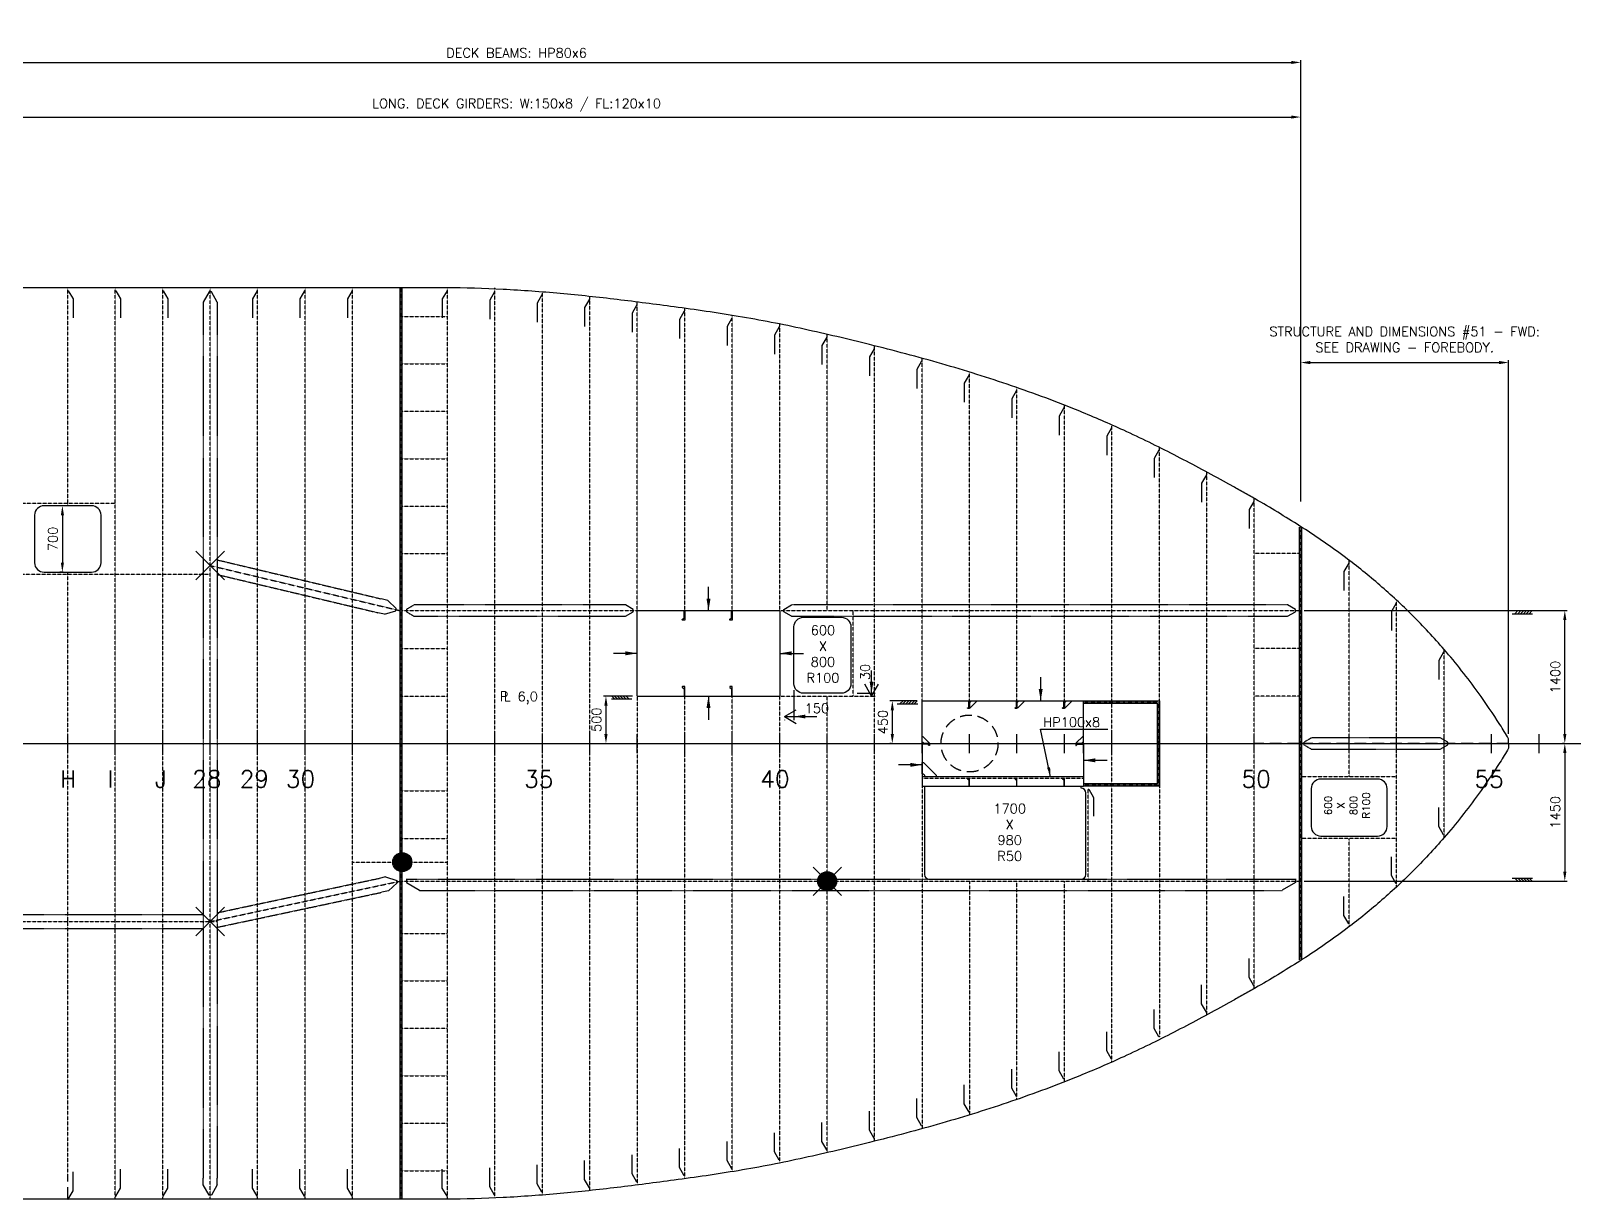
# Model space of a CAD drawing. Extents: x 53504 to 219407, y 25397 to 156081.
# Drawn here: x 107940 to 124189, y 115777 to 128084 of the extents above; entities that cross this region are included whole.
import ezdxf

# ---------------------------------------------------------------- set-up
doc = ezdxf.new("R2010")
doc.units = 0
doc.header["$LTSCALE"] = 250
for name, pattern in [('CENTER', [3, 2.5, -0.25, 0, -0.25]), ('DASHED', [0.75, 0.5, -0.25]), ('JERNB', [2, 1, -1]), ('PHANTOM', [2.1, 1.25, -0.2, 0.125, -0.2, 0.125, -0.2])]:
    doc.linetypes.add(name, pattern=pattern)
doc.layers.get('0').update_dxf_attribs({"linetype": 'CONTINUOUS'})
doc.layers.get('DEFPOINTS').update_dxf_attribs({"linetype": 'CONTINUOUS'})
for name, color, linetype in [('REV C3', 3, 'CONTINUOUS'), ('S0CE1', 1, 'CENTER'), ('S0CO1', 1, 'CONTINUOUS'), ('S0CO2', 2, 'CONTINUOUS'), ('S0CO5', 4, 'CONTINUOUS'), ('S0DA1', 1, 'DASHED'), ('S0DA3', 3, 'DASHED'), ('S0DIM', 2, 'CONTINUOUS'), ('S0PH1', 1, 'PHANTOM'), ('S0TX2', 2, 'CONTINUOUS'), ('S0TX3', 3, 'CONTINUOUS'), ('U0CO1', 1, 'CONTINUOUS')]:
    doc.layers.add(name, color=color, linetype=linetype)
doc.styles.add('18', font='romans', dxfattribs={"height": 180})
doc.styles.add('ROMANS', font='romans', dxfattribs={"height": 100})
doc.dimstyles.new('ROAR', dxfattribs={"dimscale": 0.4, "dimtxt": 150, "dimasz": 2.4, "dimexe": 100, "dimexo": 100, "dimgap": 400, "dimtad": 0, "dimdsep": 46, "dimtxsty": 'ROMANS', "dimblk1": 'PILB', "dimblk2": 'PILC', "dimsah": 1, "dimcen": 0, "dimclrd": 1, "dimclre": 1, "dimclrt": 2, "dimadec": 0, "dimazin": 0, "dimtfac": 1, "dimtmove": 2, "dimatfit": 3, "dimldrblk": 'PILB', "dimfxl": 100, "dimtvp": 100, "dimtolj": 1, "dimarcsym": 0})
doc.dimstyles.get("Standard").update_dxf_attribs({"dimscale": 50, "dimtxt": 2, "dimasz": 2, "dimexe": 0.5, "dimexo": 1, "dimgap": 1, "dimtad": 1, "dimdsep": 46, "dimtxsty": 'ROMANS', "dimcen": 1.5, "dimclrd": 1, "dimclre": 1, "dimclrt": 2, "dimazin": 2, "dimtfac": 1, "dimtmove": 2, "dimatfit": 3, "dimfxl": 1, "dimtvp": 100, "dimtolj": 1, "dimarcsym": 0})

# ---------------------------------------------------------------- blocks, each defined once
blk = doc.blocks.new('PLDIM2')
at = {"layer": 'S0TX2', "style": 'ROMANS'}
for s, p in [('P', (-19, 0)), ('L', (23, 0))]:
    blk.add_text(s, height=100, dxfattribs=at).set_placement(p)
blk.add_attdef('XX.X', (168, -1), '', height=100, dxfattribs=at)
blk = doc.blocks.new('PILL-O-U')
at = {"layer": 'S0TX2'}
h = blk.add_hatch(color=256, dxfattribs=at)
h.paths.add_polyline_path([(1, -1), (0, -1), (0, -100, 0.198881), (71, -71)])
h.paths.add_polyline_path([(0, -1), (-70, -71, 0.196266), (0, -100)])
h.paths.add_polyline_path([(0, -1), (0, 0), (-71, 71, 0.198912), (-100, 0, 0.201592), (-70, -71)])
h.paths.add_polyline_path([(0, 100, 0.198881), (-71, 71), (0, 0)])
h.paths.add_polyline_path([(71, 70, 0.201624), (0, 100), (0, 0), (1, -1)])
h.paths.add_polyline_path([(71, 70), (1, -1), (71, -71, 0.198912), (100, 0, 0.196235)])
at = {"layer": 'S0CO2'}
for p, q in [((151, -151), (-149, 149)), ((-149, -151), (151, 149))]:
    blk.add_line(p, q, dxfattribs=at)
blk.add_circle((0, 0), 100, dxfattribs=at)
blk = doc.blocks.new('snip')
at = {"color": 0, "linetype": 'ByBlock'}
for p, q in [((-75, -151), (-75, -221)), ((75, -151), (75, -221))]:
    blk.add_line(p, q, dxfattribs=at)
blk.add_lwpolyline([(75, -151), (13, -43), (-12, -43), (-75, -151)], dxfattribs=at)
blk = doc.blocks.new('*D109')
at = {"layer": 'DEFPOINTS', "color": 0, "transparency": 16777216}
for p in [(121319, 127752), (104795, 127200), (121319, 123078)]:
    blk.add_point(p, dxfattribs=at)
at = {"layer": 'S0TX2', "color": 1, "lineweight": -2, "transparency": 16777216}
for p, q in [((104795, 127250), (104795, 127777)), ((104895, 127752), (121219, 127752)), ((121319, 123128), (121319, 127777))]:
    blk.add_line(p, q, dxfattribs=at)
at = {"layer": 'S0TX2', "color": 1, "transparency": 16777216}
for points in [[(104895, 127768), (104895, 127735), (104795, 127752)], [(121219, 127768), (121219, 127735), (121319, 127752)]]:
    blk.add_solid(points, dxfattribs=at)
at = {"layer": 'S0TX2', "color": 2, "transparency": 16777216, "insert": (113057, 127852), "char_height": 100, "attachment_point": 5, "style": 'ROMANS'}
blk.add_mtext('\\A1;DECK BEAMS: HP80x6', dxfattribs=at)
blk = doc.blocks.new('HP80x7')
at = {"color": 0, "linetype": 'ByBlock'}
blk.add_lwpolyline([(17, -80, 0.773344), (19, -73), (8, -66, -0.267949), (6, -63), (6, 0), (0, 0), (0, -80), (17, -80)], format="xyb", dxfattribs=at)
blk = doc.blocks.new('HP100x7')
at = {"color": 0}
blk.add_lwpolyline([(0, 0), (0, -100), (20, -100, 0.767327), (24, -89), (10, -79, -0.267949), (7, -75), (7, 0)], format="xyb", close=True, dxfattribs=at)
blk = doc.blocks.new('SNIP-1')
at = {"color": 0, "linetype": 'PHANTOM'}
blk.add_lwpolyline([(0, 0), (0, -5), (87, -55), (287, -55)], dxfattribs=at)
blk = doc.blocks.new('KNE150')
at = {"layer": 'S0CO1', "color": 0}
blk.add_lwpolyline([(30, 0), (150, 0), (150, -15), (15, -150), (0, -150), (0, -30, 0.414214)], format="xyb", close=True, dxfattribs=at)
blk = doc.blocks.new('*D105')
at = {"layer": 'DEFPOINTS', "color": 0, "transparency": 16777216}
for p in [(121305, 121977), (124101, 121977), (124141, 120577)]:
    blk.add_point(p, dxfattribs=at)
at = {"layer": 'S0TX2', "color": 1, "lineweight": -2, "transparency": 16777216}
for p, q in [((121355, 121977), (124126, 121977)), ((124101, 120677), (124101, 121877)), ((124091, 120577), (124076, 120577))]:
    blk.add_line(p, q, dxfattribs=at)
at = {"layer": 'S0TX2', "color": 1, "transparency": 16777216}
for points in [[(124084, 121877), (124118, 121877), (124101, 121977)], [(124084, 120677), (124118, 120677), (124101, 120577)]]:
    blk.add_solid(points, dxfattribs=at)
at = {"layer": 'S0TX2', "color": 2, "transparency": 16777216, "insert": (124001, 121277), "char_height": 100, "attachment_point": 5, "rotation": 90, "style": 'ROMANS'}
blk.add_mtext('\\A1;1400', dxfattribs=at)
blk = doc.blocks.new('*D106')
at = {"layer": 'DEFPOINTS', "color": 0, "transparency": 16777216}
for p in [(121319, 127176), (104795, 126028), (121319, 125377)]:
    blk.add_point(p, dxfattribs=at)
at = {"layer": 'S0TX2', "color": 1, "lineweight": -2, "transparency": 16777216}
for p, q in [((104795, 126078), (104795, 127201)), ((104895, 127176), (121219, 127176)), ((121319, 125427), (121319, 127201))]:
    blk.add_line(p, q, dxfattribs=at)
at = {"layer": 'S0TX2', "color": 1, "transparency": 16777216}
for points in [[(104895, 127193), (104895, 127160), (104795, 127176)], [(121219, 127193), (121219, 127160), (121319, 127176)]]:
    blk.add_solid(points, dxfattribs=at)
at = {"layer": 'S0TX2', "color": 2, "transparency": 16777216, "insert": (113057, 127303), "char_height": 100, "attachment_point": 5, "style": 'ROMANS'}
blk.add_mtext('\\A1;LONG. DECK GIRDERS: W:150x8 / FL:120x10', dxfattribs=at)
blk = doc.blocks.new('*D108')
at = {"layer": 'DEFPOINTS', "color": 0, "transparency": 16777216}
for p in [(124141, 120577), (121305, 119127), (124101, 119127)]:
    blk.add_point(p, dxfattribs=at)
at = {"layer": 'S0TX2', "color": 1, "lineweight": -2, "transparency": 16777216}
for p, q in [((124091, 120577), (124076, 120577)), ((124101, 120477), (124101, 119227)), ((121355, 119127), (124126, 119127))]:
    blk.add_line(p, q, dxfattribs=at)
at = {"layer": 'S0TX2', "color": 1, "transparency": 16777216}
for points in [[(124084, 120477), (124118, 120477), (124101, 120577)], [(124084, 119227), (124118, 119227), (124101, 119127)]]:
    blk.add_solid(points, dxfattribs=at)
at = {"layer": 'S0TX2', "color": 2, "transparency": 16777216, "insert": (124001, 119852), "char_height": 100, "attachment_point": 5, "rotation": 90, "style": 'ROMANS'}
blk.add_mtext('\\A1;1450', dxfattribs=at)
blk = doc.blocks.new('PILC')
at = {"color": 1, "linetype": 'ByBlock'}
blk.add_line((0, 0), (-250, 0), dxfattribs=at)
blk.add_solid([(-125, 21), (-125, -21), (0, 0)], dxfattribs=at)
blk = doc.blocks.new('PILL-O')
at = {"layer": 'S0TX2'}
h = blk.add_hatch(color=256, dxfattribs=at)
h.paths.add_polyline_path([(1, -1), (0, -1), (0, -100, 0.198881), (71, -71)])
h.paths.add_polyline_path([(0, -1), (-70, -71, 0.196266), (0, -100)])
h.paths.add_polyline_path([(0, -1), (0, 0), (-71, 71, 0.198912), (-100, 0, 0.201592), (-70, -71)])
h.paths.add_polyline_path([(0, 100, 0.198881), (-71, 71), (0, 0)])
h.paths.add_polyline_path([(71, 70, 0.201624), (0, 100), (0, 0), (1, -1)])
h.paths.add_polyline_path([(71, 70), (1, -1), (71, -71, 0.198912), (100, 0, 0.196235)])
at = {"layer": 'S0CO2'}
blk.add_circle((0, 0), 100, dxfattribs=at)
blk = doc.blocks.new('*D100')
at = {"layer": 'DEFPOINTS', "color": 0, "transparency": 16777216}
for p in [(114329, 121077), (113999, 120577), (114008, 120577)]:
    blk.add_point(p, dxfattribs=at)
at = {"layer": 'S0DIM', "color": 1, "lineweight": -2, "transparency": 16777216}
for p, q in [((114279, 121077), (113974, 121077)), ((113999, 120977), (113999, 120677)), ((113958, 120577), (113974, 120577))]:
    blk.add_line(p, q, dxfattribs=at)
at = {"layer": 'S0DIM', "color": 1, "transparency": 16777216}
for points in [[(113982, 120977), (114016, 120977), (113999, 121077)], [(113982, 120677), (114016, 120677), (113999, 120577)]]:
    blk.add_solid(points, dxfattribs=at)
at = {"layer": 'S0DIM', "color": 2, "transparency": 16777216, "insert": (113899, 120827), "char_height": 100, "attachment_point": 5, "rotation": 90, "style": 'ROMANS'}
blk.add_mtext('\\A1;500', dxfattribs=at)
blk = doc.blocks.new('ST10011')
at = {"layer": 'S0CO1'}
for p, q in [((4.24, 0.65), (-0.08, 0.65)), ((0, 0), (0.65, 0.65)), ((0.6, 0), (1.25, 0.65)), ((1.2, 0), (1.85, 0.65)), ((1.8, 0), (2.45, 0.65)), ((2.4, 0), (3.05, 0.65)), ((3, 0), (3.65, 0.65))]:
    blk.add_line(p, q, dxfattribs=at)
blk = doc.blocks.new('*D101')
at = {"layer": 'DEFPOINTS', "color": 0, "transparency": 16777216}
for p in [(117329, 121027), (117016, 120577), (117057, 120577)]:
    blk.add_point(p, dxfattribs=at)
at = {"layer": 'S0DIM', "color": 1, "lineweight": -2, "transparency": 16777216}
for p, q in [((117279, 121027), (116991, 121027)), ((117016, 120927), (117016, 120677)), ((117007, 120577), (116991, 120577))]:
    blk.add_line(p, q, dxfattribs=at)
at = {"layer": 'S0DIM', "color": 1, "transparency": 16777216}
for points in [[(116999, 120927), (117033, 120927), (117016, 121027)], [(116999, 120677), (117033, 120677), (117016, 120577)]]:
    blk.add_solid(points, dxfattribs=at)
at = {"layer": 'S0DIM', "color": 2, "transparency": 16777216, "insert": (116916, 120802), "char_height": 100, "attachment_point": 5, "rotation": 90, "style": 'ROMANS'}
blk.add_mtext('\\A1;450', dxfattribs=at)
blk = doc.blocks.new('PILL-U')
at = {"layer": 'S0CO2'}
for p, q in [((150, -150), (-150, 150)), ((-150, -150), (150, 150))]:
    blk.add_line(p, q, dxfattribs=at)
blk = doc.blocks.new('*D99')
at = {"layer": 'DEFPOINTS', "color": 0, "transparency": 16777216}
for p in [(123509, 124590), (121319, 123078), (123509, 120627)]:
    blk.add_point(p, dxfattribs=at)
at = {"layer": 'S0TX2', "color": 1, "lineweight": -2, "transparency": 16777216}
for p, q in [((121319, 123128), (121319, 124615)), ((121419, 124590), (123409, 124590)), ((123509, 120677), (123509, 124615))]:
    blk.add_line(p, q, dxfattribs=at)
at = {"layer": 'S0TX2', "color": 1, "transparency": 16777216}
for points in [[(121419, 124607), (121419, 124573), (121319, 124590)], [(123409, 124607), (123409, 124573), (123509, 124590)]]:
    blk.add_solid(points, dxfattribs=at)
at = {"layer": 'S0TX2', "color": 2, "transparency": 16777216, "insert": (122414, 124833), "char_height": 100, "attachment_point": 5, "style": 'ROMANS'}
blk.add_mtext('\\A1;STRUCTURE AND DIMENSIONS #51 - FWD:\\PSEE DRAWING - FOREBODY.', dxfattribs=at)
blk = doc.blocks.new('PILB')
at = {"color": 1}
for q in [(130, 75), (130, -75)]:
    blk.add_line((0, 0), q, dxfattribs=at)
at = {"color": 1, "linetype": 'ByBlock'}
blk.add_line((0, 0), (250, 0), dxfattribs=at)
blk = doc.blocks.new('*D97')
at = {"layer": 'DEFPOINTS', "color": 0, "transparency": 16777216}
for p in [(116604, 121107), (116768, 121077), (116797, 121107)]:
    blk.add_point(p, dxfattribs=at)
at = {"layer": 'S0DIM', "color": 1, "lineweight": -2, "transparency": 16777216}
for p, q in [((116644, 121107), (116837, 121107)), ((116797, 121108), (116797, 121109)), ((116797, 121077), (116797, 121107)), ((116797, 121076), (116797, 121075)), ((116808, 121077), (116837, 121077))]:
    blk.add_line(p, q, dxfattribs=at)
at = {"layer": 'S0DIM', "color": 1, "lineweight": -2, "transparency": 16777216, "xscale": 0.9600000000000001, "yscale": 0.9600000000000001, "zscale": 0.9600000000000001}
for name, p, rotation in [('PILB', (116797, 121077), 90), ('PILC', (116797, 121107), 270)]:
    blk.add_blockref(name, p, dxfattribs=dict(at, rotation=rotation))
at = {"layer": 'S0DIM', "color": 2, "transparency": 16777216, "insert": (116730, 121331), "char_height": 100, "attachment_point": 5, "rotation": 90, "style": 'ROMANS'}
blk.add_mtext('\\A1;30', dxfattribs=at)
blk = doc.blocks.new('*D98')
at = {"layer": 'DEFPOINTS', "color": 0, "transparency": 16777216}
for p in [(115979, 121180), (115879, 120866), (115979, 120861)]:
    blk.add_point(p, dxfattribs=at)
at = {"layer": 'S0DIM', "color": 1, "lineweight": -2, "transparency": 16777216}
for p, q in [((115979, 121140), (115979, 120821)), ((115878, 120861), (115877, 120861)), ((115879, 120861), (115979, 120861)), ((115879, 120826), (115879, 120821)), ((115980, 120861), (115981, 120861))]:
    blk.add_line(p, q, dxfattribs=at)
at = {"layer": 'S0DIM', "color": 1, "lineweight": -2, "transparency": 16777216, "xscale": 0.9600000000000001, "yscale": 0.9600000000000001, "zscale": 0.9600000000000001}
blk.add_blockref('PILB', (115879, 120861), dxfattribs=at)
at = {"layer": 'S0DIM', "color": 1, "lineweight": -2, "transparency": 16777216, "xscale": 0.9600000000000001, "yscale": 0.9600000000000001, "zscale": 0.9600000000000001, "rotation": 180}
blk.add_blockref('PILC', (115979, 120861), dxfattribs=at)
at = {"layer": 'S0DIM', "color": 2, "transparency": 16777216, "insert": (116222, 120948), "char_height": 100, "attachment_point": 5, "style": 'ROMANS'}
blk.add_mtext('\\A1;150', dxfattribs=at)
blk = doc.blocks.new('*D111')
at = {"layer": 'DEFPOINTS', "color": 0, "linetype": 'ByBlock', "transparency": 16777216}
for p in [(108329, 123082), (108272, 122382), (108329, 122382)]:
    blk.add_point(p, dxfattribs=at)
at = {"layer": 'REV C3', "color": 1, "linetype": 'ByBlock', "lineweight": -2, "transparency": 16777216}
for p, q in [((108279, 123082), (108247, 123082)), ((108272, 122982), (108272, 122482)), ((108279, 122382), (108247, 122382))]:
    blk.add_line(p, q, dxfattribs=at)
at = {"layer": 'REV C3', "color": 1, "linetype": 'ByBlock', "transparency": 16777216}
for points in [[(108256, 122982), (108289, 122982), (108272, 123082)], [(108256, 122482), (108289, 122482), (108272, 122382)]]:
    blk.add_solid(points, dxfattribs=at)
at = {"layer": 'REV C3', "color": 2, "linetype": 'ByBlock', "transparency": 16777216, "insert": (108172, 122732), "char_height": 100, "attachment_point": 5, "rotation": 90, "style": 'ROMANS'}
blk.add_mtext('\\A1;700', dxfattribs=at)

msp = doc.modelspace()

# ---------------------------------------------------------------- linework, layer by layer
at = {"layer": 'S0CE1', "color": 0, "ltscale": 0.02}
msp.add_line((88745.172, 120576.768), (125958.081, 120576.768), dxfattribs=at)
at = {"layer": 'S0CO1', "color": 0}
for p, q in [((111829.378, 115776.768), (111829.378, 125376.768)), ((111853.378, 115776.768), (111853.378, 125376.768)), ((121305.378, 118298.065), (121305.378, 122855.472)), ((121329.378, 118298.065), (121329.378, 122855.472)), ((119029.378, 120226.768), (117329.378, 120226.768)), ((119004.378, 120106.768), (119004.378, 120126.768))]:
    msp.add_line(p, q, dxfattribs=at)
at = {"layer": 'S0CO1', "color": 0, "linetype": 'JERNB', "ltscale": 0.02}
for p, q in [((111841.378, 115776.768), (111841.378, 125376.768)), ((121317.378, 118298.065), (121317.378, 122855.472))]:
    msp.add_line(p, q, dxfattribs=at)
at = {"layer": 'S0CO1', "color": 0, "linetype": 'Continuous'}
msp.add_line((119029.378, 120476.768), (119029.378, 120676.768), dxfattribs=at)
at = {"layer": 'S0CO1', "color": 0}
msp.add_lwpolyline([(116479.378, 121106.768), (116079.378, 121106.768, -0.414213562), (115979.378, 121206.768), (115979.378, 121806.768, -0.414213562), (116079.378, 121906.768), (116479.378, 121906.768, -0.414213562), (116579.378, 121806.768), (116579.378, 121206.768, -0.414213562)], format="xyb", close=True, dxfattribs=at)
for points in [[(119029.378, 121026.768), (119829.378, 121026.768), (119829.378, 120126.768), (119029.378, 120126.768)], [(119029.378, 121002.768), (119805.378, 121002.768), (119805.378, 120150.768), (119029.378, 120150.768)]]:
    msp.add_lwpolyline(points, dxfattribs=at)
at = {"layer": 'S0CO1', "color": 0, "linetype": 'JERNB', "ltscale": 0.02, "flags": 128}
msp.add_lwpolyline([(119029.378, 121014.768), (119817.378, 121014.768), (119817.378, 120138.768), (119029.378, 120138.768)], dxfattribs=at)
at = {"layer": 'S0CO5', "color": 0}
for p, q in [((114329.378, 121976.768), (115829.378, 121976.768)), ((114329.378, 121076.768), (114329.378, 121976.768)), ((115829.378, 121976.768), (115829.378, 121076.768)), ((114329.378, 121076.768), (115829.378, 121076.768)), ((117329.378, 120576.768), (117329.378, 121026.768)), ((117329.378, 121026.768), (119029.378, 121026.768)), ((119029.378, 120576.768), (119029.378, 121026.768)), ((117329.378, 120576.768), (117329.378, 120126.768)), ((119029.378, 120576.768), (119029.378, 120126.768)), ((117329.378, 120126.768), (119029.378, 120126.768))]:
    msp.add_line(p, q, dxfattribs=at)
at = {"layer": 'S0CO5', "color": 0, "flags": 128}
for points in [[(109761.246, 125376.768), (99829.378, 125376.768)], [(109829.378, 115776.768), (99829.378, 115776.768)]]:
    msp.add_lwpolyline(points, dxfattribs=at)
for points in [[(123509.378, 120576.768), (123509.378, 120626.768, 0.006613), (123417.054, 120776.768, 0.015262), (123189.378, 121112.827, 0.021822), (122829.378, 121567.656, 0.018542), (122494.736, 121926.768, 0.017615), (122152.743, 122244.339, 0.017453), (121789.378, 122537.18, 0.018682), (121338.478, 122849.662, 0.01108), (120869.785, 123134.768, 0.002294), (120744.839, 123206.264, 0.00167), (120619.327, 123276.768), (120562.392, 123308.394), (120505.378, 123339.875, 0.006599), (119984.292, 123617.902, 0.011709), (119453.378, 123876.667, 0.005479), (119223.32, 123979.179, 0.005153), (118991.107, 124076.768, 0.01486), (118270.367, 124346.285, 0.011968), (117536.214, 124576.768, 0.005337), (117157.195, 124681.498, 0.003498), (116776.378, 124779.519, 0.006889), (116087.66, 124941.617, 0.012589), (115393.15, 125076.768, 0.00591), (115055.876, 125129.539, 0.002299), (114717.781, 125176.768, 0.003441), (114118.46, 125253.473, 0.007398), (113517.617, 125317.164, 0.009377), (112915.017, 125360.665, 0.013328), (112311.06, 125376.768), (109761.246, 125376.768)], [(123509.378, 120576.768), (123509.378, 120526.768, -0.006613), (123417.054, 120376.768, -0.015262), (123189.378, 120040.71, -0.021822), (122829.378, 119585.88, -0.018542), (122494.736, 119226.768, -0.017615), (122152.743, 118909.198, -0.017453), (121789.378, 118616.357, -0.018682), (121338.478, 118303.875, -0.01108), (120869.785, 118018.768, -0.002294), (120744.839, 117947.273, -0.00167), (120619.327, 117876.768), (120562.392, 117845.143), (120505.378, 117813.662, -0.006599), (119984.292, 117535.634, -0.011709), (119453.378, 117276.869, -0.005479), (119223.32, 117174.357, -0.005153), (118991.107, 117076.768, -0.01486), (118270.367, 116807.251, -0.011968), (117536.214, 116576.768, -0.005337), (117157.195, 116472.039, -0.003498), (116776.378, 116374.017, -0.006889), (116087.66, 116211.92, -0.012589), (115393.15, 116076.768, -0.00591), (115055.876, 116023.998, -0.002299), (114717.781, 115976.768, -0.003441), (114118.46, 115900.064, -0.007398), (113517.617, 115836.373, -0.009377), (112915.017, 115792.872, -0.013328), (112311.06, 115776.768), (109755.571, 115776.768)]]:
    msp.add_lwpolyline(points, format="xyb", dxfattribs=at)
at = {"layer": 'S0DA1', "color": 0, "ltscale": 0.02}
for p, q in [((108329.378, 123081.768), (108329.378, 125376.768)), ((108829.378, 115776.768), (108829.378, 125376.768)), ((109329.378, 115776.768), (109329.378, 125376.768)), ((110329.378, 115776.768), (110329.378, 125376.768)), ((110829.378, 115776.768), (110829.378, 125376.768)), ((111329.378, 115776.768), (111329.378, 125376.768)), ((112329.378, 115776.783), (112329.378, 125376.768)), ((112829.378, 115788.627), (112829.378, 125376.768)), ((113329.378, 115820.343), (113329.378, 125333.194)), ((113829.378, 115867.176), (113829.378, 125286.361)), ((114329.378, 121976.768), (114329.378, 125227.434)), ((114829.378, 121976.768), (114829.378, 125161.529)), ((111853.378, 125076.768), (112329.378, 125076.768)), ((115329.378, 121976.768), (115329.378, 125087.373)), ((115829.378, 121976.768), (115829.378, 124996.123)), ((116329.378, 121976.768), (116329.378, 124887.005)), ((116829.378, 116387.32), (116829.378, 124766.217)), ((117329.378, 121026.768), (117329.378, 124635)), ((111853.378, 124576.768), (112329.378, 124576.768)), ((117829.378, 121026.768), (117829.378, 124489.355)), ((118329.378, 121026.768), (118329.378, 124326.037)), ((111853.378, 124076.768), (112329.378, 124076.768)), ((118829.378, 121026.768), (118829.378, 124141.522)), ((119329.378, 120576.768), (119329.378, 123932.671)), ((119829.378, 121026.768), (119829.378, 123696.601)), ((111853.378, 123576.768), (112329.378, 123576.768)), ((120329.378, 117717.776), (120329.378, 123435.761)), ((108829.378, 123106.768), (107819.326, 123106.768)), ((111853.378, 123076.768), (112329.378, 123076.768)), ((120829.378, 117995.481), (120829.378, 123158.056)), ((111853.378, 122576.768), (112329.378, 122576.768)), ((121305.378, 122576.768), (120829.378, 122576.768)), ((109827.578, 122356.768), (107819.326, 122356.768)), ((108329.378, 116026.768), (108329.378, 122381.768)), ((121829.378, 120226.768), (121829.378, 122506.949)), ((122329.378, 119067.611), (122329.378, 122085.925)), ((116604.378, 121076.768), (116604.378, 121976.768)), ((111853.378, 121576.768), (112329.378, 121576.768)), ((121305.378, 121576.768), (120829.378, 121576.768)), ((122829.378, 119585.88), (122829.378, 121567.656)), ((111853.378, 121076.768), (112329.378, 121076.768)), ((114329.378, 121076.768), (114329.378, 115926.102)), ((114829.378, 115992.007), (114829.378, 121076.768)), ((115329.378, 116066.164), (115329.378, 121076.768)), ((115829.378, 116157.414), (115829.378, 121076.768)), ((115829.378, 121076.768), (116829.378, 121076.768)), ((116329.378, 116266.532), (116329.378, 121076.768)), ((121305.378, 121076.768), (120829.378, 121076.768)), ((119329.378, 117220.866), (119329.378, 120576.768)), ((119029.378, 120206.768), (117329.378, 120206.768)), ((117329.378, 120126.768), (117329.378, 116518.537)), ((119079.378, 119126.768), (119079.378, 120096.768)), ((119829.378, 120126.768), (119829.378, 117486.95)), ((122329.378, 120226.768), (121329.378, 120226.768)), ((111853.378, 120076.768), (112329.378, 120076.768)), ((111853.378, 119576.768), (112329.378, 119576.768)), ((122329.378, 119576.768), (121329.378, 119576.768)), ((121829.378, 118646.588), (121829.378, 119576.768)), ((111329.378, 119326.768), (112329.378, 119326.768)), ((117829.378, 119126.768), (117829.378, 116664.182)), ((118329.378, 116827.5), (118329.378, 119126.768)), ((118829.378, 117012.015), (118829.378, 119126.768)), ((111853.378, 118576.768), (112329.378, 118576.768)), ((111853.378, 118076.768), (112329.378, 118076.768)), ((111853.378, 117576.768), (112329.378, 117576.768)), ((111853.378, 117076.768), (112329.378, 117076.768)), ((111853.378, 116576.768), (112329.378, 116576.768)), ((111853.378, 116076.768), (112329.378, 116076.768))]:
    msp.add_line(p, q, dxfattribs=at)
at = {"layer": 'S0DA1', "color": 0}
for p, q in [((111853.378, 120576.768), (112329.378, 120576.768)), ((121305.378, 120576.768), (120829.378, 120576.768)), ((108329.378, 115776.768), (108329.378, 116026.768))]:
    msp.add_line(p, q, dxfattribs=at)
msp.add_circle((117829.378, 120576.768), 300, dxfattribs=at)
at = {"layer": 'S0DA3', "color": 0, "ltscale": 0.02}
for p, q in [((109829.378, 115776.768), (109829.378, 125376.768)), ((109829.378, 122451.768), (111829.378, 121976.768)), ((111853.378, 121976.768), (114329.378, 121976.768)), ((115829.378, 121976.768), (121305.378, 121976.768)), ((109829.378, 118701.768), (111829.378, 119126.768)), ((111853.378, 119126.768), (121305.378, 119126.768)), ((89829.378, 118701.768), (109904.378, 118701.768))]:
    msp.add_line(p, q, dxfattribs=at)
at = {"layer": 'S0DA3', "color": 0}
msp.add_line((123509.378, 120576.768), (121329.378, 120576.768), dxfattribs=at)
at = {"layer": 'S0PH1', "color": 0, "ltscale": 0.02}
for p, q in [((109754.378, 125156.071), (109754.378, 118776.768)), ((109904.378, 125156.071), (109904.378, 118776.768)), ((109904.378, 122511.042), (111631.984, 122100.736)), ((109904.378, 122356.87), (111597.323, 121954.795)), ((109904.378, 118794.38), (111608.647, 119156.537)), ((111897.022, 119146.865), (121263.697, 119146.865)), ((109904.378, 118641.031), (111639.825, 119009.814)), ((112035.586, 119026.865), (121125.133, 119026.865)), ((109904.378, 118794.38), (109904.378, 115997.466)), ((96480.294, 118776.768), (109754.378, 118776.768)), ((96480.294, 118626.768), (109754.378, 118626.768)), ((109754.378, 118776.768), (109754.378, 115997.466))]:
    msp.add_line(p, q, dxfattribs=at)
at = {"layer": 'S0PH1', "color": 0}
msp.add_line((112379.599, 120576.768), (120777.792, 120576.768), dxfattribs=at)
at = {"layer": 'S0PH1', "color": 0, "ltscale": 0.02}
for points in [[(114204.443, 122036.768), (111978.313, 122036.768), (111896.041, 121989.268), (111896.041, 121964.268), (111978.313, 121916.768), (114204.443, 121916.768)], [(121180.443, 122036.768), (115954.313, 122036.768)], [(115954.313, 121916.768), (121180.443, 121916.768)], [(122786.344, 120636.768), (121433.568, 120636.768), (121351.296, 120589.268), (121351.296, 120564.268), (121433.568, 120516.768), (122786.344, 120516.768)]]:
    msp.add_lwpolyline(points, dxfattribs=at)
at = {"layer": 'S0PH1', "color": 0}
for points in [[(114204.443, 121916.768), (114286.716, 121964.268), (114286.716, 121989.268), (114204.443, 122036.768)], [(115954.313, 121916.768), (115872.041, 121964.268), (115872.041, 121989.268), (115954.313, 122036.768)], [(121180.443, 121916.768), (121262.716, 121964.268), (121262.716, 121989.268), (121180.443, 122036.768)], [(122786.344, 120516.768), (122868.616, 120564.268), (122868.616, 120589.268), (122786.344, 120636.768)], [(111896.041, 119151.768), (111896.041, 119111.768), (112034.605, 119031.768)], [(121262.716, 119151.768), (121262.716, 119111.768), (121124.152, 119031.768)]]:
    msp.add_lwpolyline(points, dxfattribs=at)
at = {"layer": 'S0TX2', "color": 0}
for p, q in [((108329.378, 120476.768), (108329.378, 120676.768)), ((108829.378, 120476.768), (108829.378, 120676.768)), ((109329.378, 120476.768), (109329.378, 120676.768)), ((109829.378, 120476.768), (109829.378, 120676.768)), ((110329.378, 120476.768), (110329.378, 120676.768)), ((110829.378, 120476.768), (110829.378, 120676.768)), ((111329.378, 120476.768), (111329.378, 120676.768)), ((111829.378, 120476.768), (111829.378, 120676.768)), ((112329.378, 120476.768), (112329.378, 120676.768)), ((112829.378, 120476.768), (112829.378, 120676.768)), ((113329.378, 120476.768), (113329.378, 120676.768)), ((113829.378, 120476.768), (113829.378, 120676.768)), ((114329.378, 120476.768), (114329.378, 120676.768)), ((114829.378, 120476.768), (114829.378, 120676.768)), ((115329.378, 120476.768), (115329.378, 120676.768)), ((115829.378, 120476.768), (115829.378, 120676.768)), ((116329.378, 120476.768), (116329.378, 120676.768)), ((116829.378, 120476.768), (116829.378, 120676.768)), ((117329.378, 120476.768), (117329.378, 120676.768)), ((117829.378, 120476.768), (117829.378, 120676.768)), ((118329.378, 120476.768), (118329.378, 120676.768)), ((118829.378, 120476.768), (118829.378, 120676.768)), ((119329.378, 120476.768), (119329.378, 120676.768)), ((119829.378, 120476.768), (119829.378, 120676.768)), ((120329.378, 120476.768), (120329.378, 120676.768)), ((120829.378, 120476.768), (120829.378, 120676.768)), ((121329.378, 120476.768), (121329.378, 120676.768)), ((121829.378, 120476.768), (121829.378, 120676.768)), ((122329.378, 120476.768), (122329.378, 120676.768)), ((122829.378, 120476.768), (122829.378, 120676.768)), ((123329.378, 120476.768), (123329.378, 120676.768)), ((123829.378, 120476.768), (123829.378, 120676.768))]:
    msp.add_line(p, q, dxfattribs=at)
at = {"layer": 'U0CO1', "color": 0}
for points in [[(108224.826, 123081.768), (108079.378, 123081.768, 0.414213562), (107979.378, 122981.768), (107979.378, 122687.404)], [(108679.378, 122781.768), (108679.378, 122981.768, 0.414213562), (108579.378, 123081.768), (108224.826, 123081.768)], [(107979.378, 122781.768), (107979.378, 122481.768, 0.414213562), (108079.378, 122381.768), (108429.378, 122381.768)], [(108429.378, 122381.768), (108579.378, 122381.768, 0.414213562), (108679.378, 122481.768), (108679.378, 122781.768)], [(117354.378, 120126.768), (117354.378, 119196.865, 0.414213562), (117404.378, 119146.865), (119004.378, 119146.865, 0.414213562), (119054.378, 119196.865), (119054.378, 120056.768, 0.414213562), (119004.378, 120106.768)]]:
    msp.add_lwpolyline(points, format="xyb", dxfattribs=at)
msp.add_lwpolyline([(121529.378, 120201.768, 0.414213562), (121429.378, 120101.768), (121429.378, 119701.768, 0.414213562), (121529.378, 119601.768), (122129.378, 119601.768, 0.414213562), (122229.378, 119701.768), (122229.378, 120101.768, 0.414213562), (122129.378, 120201.768)], format="xyb", close=True, dxfattribs=at)

# ---------------------------------------------------------------- block references
at = {"layer": 'S0CO1', "color": 0, "xscale": -1}
for name, p, rotation in [('SNIP-1', (108329.378, 125346.753), 90), ('SNIP-1', (108829.378, 125346.753), 90), ('SNIP-1', (109329.378, 125346.753), 90), ('SNIP-1', (119080.409, 120096.768), 90), ('SNIP-1', (122829.378, 119615.895), 270), ('SNIP-1', (122329.378, 119097.626), 270), ('snip', (111840.113, 119129.05), 281.9968993079236), ('SNIP-1', (121829.378, 118676.602), 270), ('SNIP-1', (120829.378, 118025.495), 270), ('SNIP-1', (120329.378, 117747.79), 270), ('SNIP-1', (119829.378, 117486.95), 270), ('SNIP-1', (119329.378, 117250.88), 270), ('SNIP-1', (118829.378, 117042.03), 270), ('SNIP-1', (118329.378, 116857.514), 270), ('SNIP-1', (117329.378, 116548.552), 270), ('SNIP-1', (117829.378, 116694.197), 270), ('SNIP-1', (116829.378, 116417.334), 270), ('SNIP-1', (116329.378, 116296.547), 270), ('SNIP-1', (115329.378, 116096.178), 270), ('SNIP-1', (115829.378, 116187.428), 270), ('SNIP-1', (113829.378, 115897.191), 270), ('SNIP-1', (114329.378, 115956.117), 270), ('SNIP-1', (114829.378, 116022.022), 270), ('SNIP-1', (110329.378, 115806.783), 270), ('SNIP-1', (110829.378, 115806.783), 270), ('SNIP-1', (111329.378, 115806.783), 270), ('SNIP-1', (112329.378, 115806.783), 270), ('SNIP-1', (112829.378, 115818.642), 270), ('SNIP-1', (113329.378, 115850.358), 270), ('snip', (109829.378, 115776.768), 180)]:
    msp.add_blockref(name, p, dxfattribs=dict(at, rotation=rotation))
at = {"layer": 'S0CO1', "color": 0}
for name, p in [('snip', (109829.378, 125376.768)), ('PILL-U', (109829.378, 122451.768)), ('PILC', (114329.378, 121526.768)), ('PILC', (117329.378, 120351.768)), ('PILL-O', (111853.378, 119326.768)), ('PILL-O-U', (116329.378, 119126.768)), ('PILL-U', (109829.378, 118701.768))]:
    msp.add_blockref(name, p, dxfattribs=at)
for name, p, rotation in [('SNIP-1', (110329.378, 125346.753), 270), ('SNIP-1', (110829.378, 125346.753), 270), ('SNIP-1', (111329.378, 125346.753), 270), ('SNIP-1', (112329.378, 125346.753), 270), ('SNIP-1', (112829.378, 125334.895), 270), ('SNIP-1', (113329.378, 125303.179), 270), ('SNIP-1', (113829.378, 125256.346), 270), ('SNIP-1', (114329.378, 125197.419), 270), ('SNIP-1', (114829.378, 125131.514), 270), ('SNIP-1', (115329.378, 125057.358), 270), ('SNIP-1', (115829.378, 124966.108), 270), ('SNIP-1', (116329.378, 124856.99), 270), ('SNIP-1', (116829.378, 124736.202), 270), ('SNIP-1', (117329.378, 124604.985), 270), ('SNIP-1', (117829.378, 124459.34), 270), ('SNIP-1', (118329.378, 124296.022), 270), ('SNIP-1', (118829.378, 124111.507), 270), ('SNIP-1', (119329.378, 123902.656), 270), ('SNIP-1', (119829.378, 123666.587), 270), ('SNIP-1', (120329.378, 123405.746), 270), ('SNIP-1', (120829.378, 123128.041), 270), ('SNIP-1', (121829.378, 122476.934), 270), ('PILC', (115079.378, 121976.768), 270), ('snip', (111829.378, 121976.768), 256.6397815552355), ('SNIP-1', (122329.378, 122055.911), 270), ('PILC', (115829.378, 121526.768), 180), ('SNIP-1', (122829.378, 121537.642), 270), ('PILC', (118579.378, 121026.768), 270), ('PILC', (115079.378, 121076.768), 90), ('PILC', (119029.378, 120399.651), 180), ('KNE150', (117329.378, 120226.768), 90), ('SNIP-1', (108329.378, 115776.768), 90), ('SNIP-1', (108829.378, 115806.783), 90), ('SNIP-1', (109329.378, 115806.783), 90)]:
    msp.add_blockref(name, p, dxfattribs=dict(at, rotation=rotation))
for name, p, xscale, yscale, zscale, rotation in [('ST10011', (123757.601, 121976.768), 50, 50, 50, 180), ('ST10011', (114060.355, 121076.768), -50, 50, 50, 180), ('ST10011', (117279.378, 121026.768), 50, 50, 50, 180), ('KNE150', (117329.378, 120576.768), 0.5, 0.5, 0.5, 90.0000000000016), ('KNE150', (119029.378, 120576.768), -0.5, 0.5, 0.5, 269.9999999999984)]:
    msp.add_blockref(name, p, dxfattribs=dict(at, xscale=xscale, yscale=yscale, zscale=zscale, rotation=rotation))
msp.add_blockref('PLDIM2', (112899.71, 121023.827), dxfattribs=at).add_auto_attribs({'XX.X': '6,0'})
for name, p, xscale, yscale, zscale in [('KNE150', (117829.378, 121026.768), 0.5, 0.5, 0.5), ('KNE150', (118329.378, 121026.768), 0.5, 0.5, 0.5), ('KNE150', (118829.378, 121026.768), 0.5, 0.5, 0.5), ('ST10011', (123757.601, 119126.768), -50, 50, 50)]:
    msp.add_blockref(name, p, dxfattribs=dict(at, xscale=xscale, yscale=yscale, zscale=zscale))
at = {"layer": 'S0CO2', "color": 0, "xscale": -1}
for name, p in [('HP100x7', (114829.378, 121976.768)), ('HP100x7', (115329.378, 121976.768)), ('HP80x7', (117829.378, 121026.768)), ('HP80x7', (118329.378, 121026.768)), ('HP80x7', (118829.378, 121026.768))]:
    msp.add_blockref(name, p, dxfattribs=at)
at = {"layer": 'S0CO2', "color": 0}
for name, p, rotation in [('HP100x7', (114829.378, 121076.768), 180), ('HP100x7', (115329.378, 121076.768), 180), ('HP80x7', (119029.378, 120576.768), 269.999999999998), ('HP80x7', (117829.378, 120126.768), 180), ('HP80x7', (118329.378, 120126.768), 180), ('HP80x7', (118829.378, 120126.768), 180)]:
    msp.add_blockref(name, p, dxfattribs=dict(at, rotation=rotation))
at = {"layer": 'S0CO2', "color": 0, "xscale": -1, "rotation": 90}
msp.add_blockref('HP80x7', (117329.378, 120576.768), dxfattribs=at)

# ---------------------------------------------------------------- texts
at = {"layer": 'S0TX2', "color": 0}
for s, height, style, p in [('HP100x8', 100, 'ROMANS', (118605.731, 120751.41)), ('28', 180, '18', (109640.258, 120112.551)), ('29', 180, '18', (110140.258, 120112.551)), ('30', 180, '18', (110626.574, 120112.551)), ('35', 180, '18', (113137.191, 120112.551)), ('40', 180, '18', (115625.156, 120112.551)), ('50', 180, '18', (120694.994, 120112.551)), ('55', 180, '18', (123149.457, 120112.551))]:
    msp.add_text(s, height=height, dxfattribs=dict(at, style=style)).set_placement(p)
at = {"layer": 'S0TX2', "color": 0, "char_height": 100, "width": 647.45811, "attachment_point": 2, "style": 'ROMANS'}
for s, insert in [('600\\PX\\P800\\PR100', (116285.201, 121819.623)), ('1700\\PX\\P980\\PR50', (118252.685, 119941.037))]:
    msp.add_mtext(s, dxfattribs=dict(at, insert=insert))
at = {"layer": 'S0TX2', "color": 0, "insert": (121567.799, 119923.774), "char_height": 80, "width": 517.96649, "attachment_point": 2, "rotation": 90, "style": 'ROMANS'}
msp.add_mtext('600\\PX\\P800\\PR100', dxfattribs=at)
at = {"layer": 'S0TX3', "color": 0, "style": '18'}
for s, p in [('H', (108248.626, 120112.551)), ('I', (108748.626, 120112.551)), ('J', (109248.626, 120112.551))]:
    msp.add_text(s, height=180, dxfattribs=at).set_placement(p)

# ---------------------------------------------------------------- dimensions: what is measured, and where the dimension line sits
at = {"layer": 'REV C3', "color": 0, "linetype": 'ByBlock'}
dim = msp.add_linear_dim(base=(108272.415, 122381.768), p1=(108329.378, 123081.768), p2=(108329.378, 122381.768), angle=90, dimstyle='STANDARD', override={"dimfxl": 100}, dxfattribs=at)
dim.commit()
dim.dimension.update_dxf_attribs({"geometry": '*D111', "text_midpoint": (108172.415, 122731.768)})
at = {"layer": 'S0DIM', "color": 0}
dim = msp.add_linear_dim(base=(116797.435, 121106.768), p1=(116767.671, 121076.768), p2=(116604.378, 121106.768), angle=90, text='30', dimstyle='ROAR', dxfattribs=at)
dim.commit()
dim.dimension.update_dxf_attribs({"geometry": '*D97', "text_midpoint": (116729.97, 121331.362), "dimtype": 160})
for base, p1, p2, picture, middle in [((113999.043, 120576.768), (114329.378, 121076.768), (114008.19, 120576.768), '*D100', (113899.043, 120826.768)), ((117015.849, 120576.768), (117329.378, 121026.768), (117056.689, 120576.768), '*D101', (116915.849, 120801.768))]:
    dim = msp.add_linear_dim(base=base, p1=p1, p2=p2, angle=90, dimstyle='STANDARD', dxfattribs=at)
    dim.commit()
    dim.dimension.update_dxf_attribs({"geometry": picture, "text_midpoint": middle})
dim = msp.add_linear_dim(base=(115979.378, 120861.031), p1=(115879.378, 120865.999), p2=(115979.378, 121180.267), text='150', dimstyle='ROAR', dxfattribs=at)
dim.commit()
dim.dimension.update_dxf_attribs({"geometry": '*D98', "text_midpoint": (116222.327, 120948.365), "dimtype": 160})
at = {"layer": 'S0TX2', "color": 0}
for base, p1, p2, text, picture, middle in [((121319.185, 127751.823), (104795.312, 127200), (121319.185, 123078.486), 'DECK BEAMS: HP80x6', '*D109', (113057.249, 127851.823)), ((121319.185, 127176.316), (104795.312, 126027.708), (121319.185, 125376.768), 'LONG. DECK GIRDERS: W:150x8 / FL:120x10', '*D106', (113057.249, 127302.506)), ((123509.378, 124590.007), (121319.185, 123078.486), (123509.378, 120626.768), 'STRUCTURE AND DIMENSIONS #51 - FWD:\\PSEE DRAWING - FOREBODY.', '*D99', (122414.282, 124832.864))]:
    dim = msp.add_linear_dim(base=base, p1=p1, p2=p2, text=text, dimstyle='STANDARD', dxfattribs=at)
    dim.commit()
    dim.dimension.update_dxf_attribs({"geometry": picture, "text_midpoint": middle})
for base, p2, picture, middle in [((124100.844, 121976.768), (121305.378, 121976.768), '*D105', (124000.844, 121276.768)), ((124100.844, 119126.768), (121305.378, 119126.768), '*D108', (124000.844, 119851.768))]:
    dim = msp.add_linear_dim(base=base, p1=(124140.632, 120576.768), p2=p2, angle=90, dimstyle='STANDARD', dxfattribs=at)
    dim.commit()
    dim.dimension.update_dxf_attribs({"geometry": picture, "text_midpoint": middle})

# ---------------------------------------------------------------- leaders
msp.add_leader([(118683.155, 120226.768), (118575.76, 120728.941), (119287.565, 120728.941)], dimstyle='STANDARD', override={"dimgap": 1, "dimtad": 0}, dxfattribs=at)

doc.saveas('drawing.dxf')
